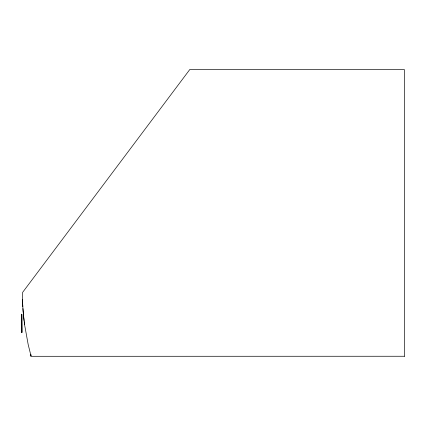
<?xml version="1.0" encoding="UTF-8"?>
<svg xmlns="http://www.w3.org/2000/svg" width="426" height="426" viewBox="0 0 426 426"><rect width="100%" height="100%" fill="white"/><g stroke="black" fill="none" stroke-linecap="round" stroke-linejoin="round"><path stroke-width="0.64" d="M30.48 354.762L30.48 356.003M404.588 356.301L404.583 69.949M189.655 69.71L22.69 292.284L22.408 296.661A173.291 128.194 90 0 0 23.254 312.588A174.697 129.259 90 0 1 22.935 308.61M30.592 354.874L31.098 354.762M404.535 356.253L31.439 356.301L31.045 356.067L28.159 344.464L24.564 324.548M189.975 69.582L404.301 69.582M30.225 355.38L31.098 355.38M30.592 355.886L31.098 356.003M21.817 314.186L21.817 332.514M21.3 319.287L21.3 325.421M24.506 323.973A174.697 129.259 90 0 1 24.207 321.699M24.064 320.56A174.697 129.259 90 0 1 23.292 313.163M22.807 306.619A174.697 129.259 90 0 1 22.477 299.313M24.607 324.537A177.477 131.272 90 0 1 23.276 312.588M21.747 314.239L21.902 332.477L21.747 314.239"/></g></svg>
